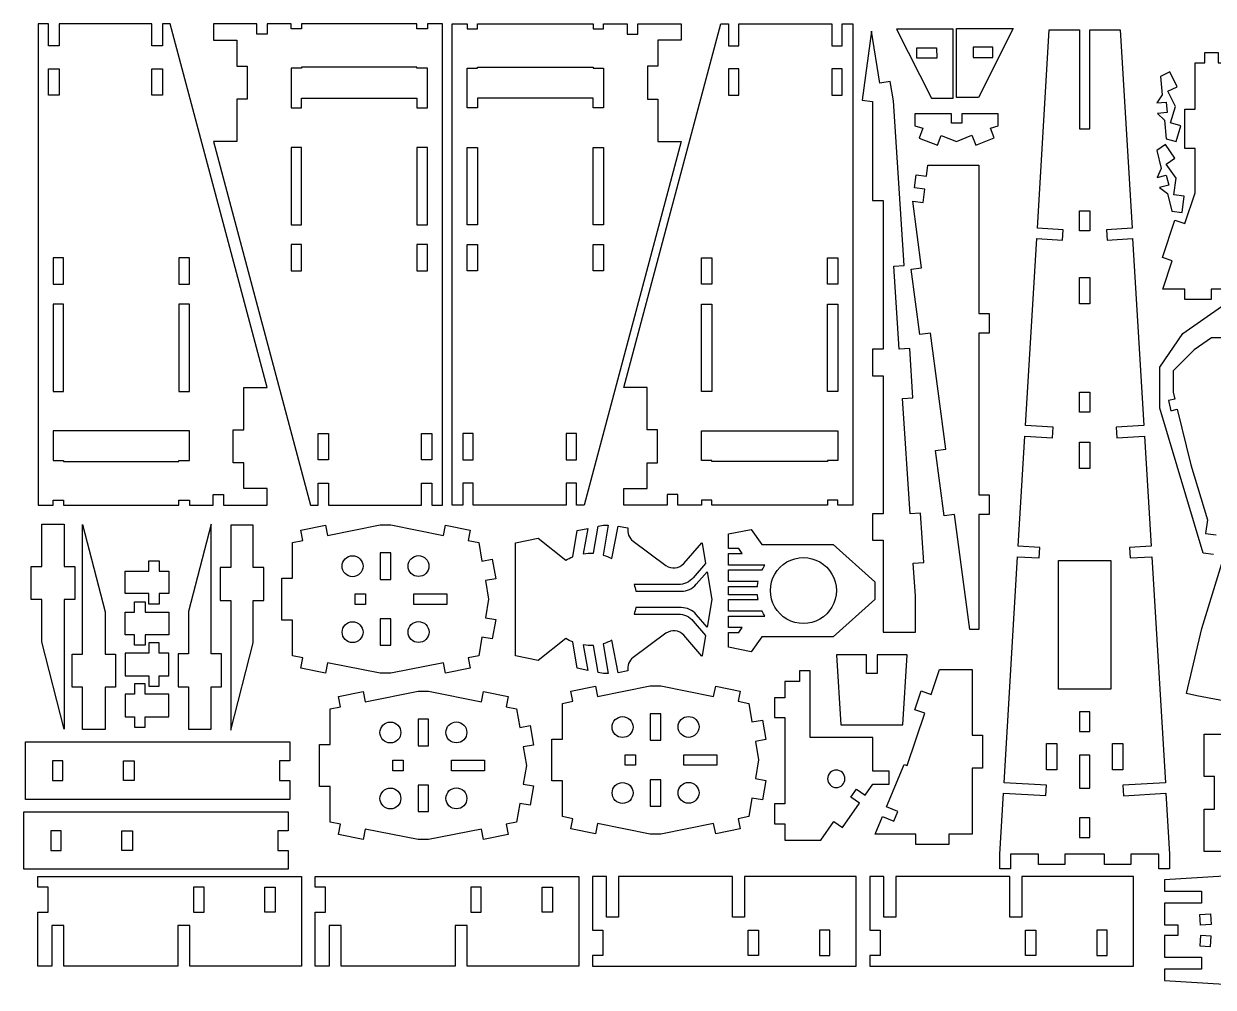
# Model space of a CAD drawing. Header units: metres. Extents: x 1 to 590, y 33 to 594.
# Drawn here: x 0.5 to 341.7, y 317.9 to 594.4 of the extents above; entities that cross this region are included whole.
import ezdxf

# ---------------------------------------------------------------- set-up
doc = ezdxf.new("R2010")
doc.units = ezdxf.units.M

msp = doc.modelspace()

# ---------------------------------------------------------------- linework, layer by layer
at = {"color": 7}
for points in [[(70.319961, 456.234544), (70.319961, 460.964936), (63.621724, 460.964936), (63.621724, 468.379828), (60.617924, 468.379828), (60.617924, 477.840616), (63.621724, 477.840616), (63.621724, 489.985905), (70.319961, 489.985905), (42.486324, 594.362046), (40.310342, 594.362046), (40.310342, 588.047816), (37.306542, 588.047816), (37.306542, 594.362046), (10.650774, 594.362046), (10.650774, 588.047816), (7.646973, 588.047816), (7.646973, 594.362046), (4.643173, 594.362046), (4.643173, 456.234544), (8.924179, 456.234544), (8.924179, 457.653662), (11.927979, 457.653662), (11.927979, 456.234544), (45.040737, 456.234544), (45.040737, 457.653662), (48.044537, 457.653662), (48.044537, 456.234544), (54.85867, 456.234544), (54.85867, 459.238344), (57.86247, 459.238344), (57.86247, 456.234544), (70.319961, 456.234544)], [(54.936969, 594.362046), (54.936969, 589.631651), (61.635208, 589.631651), (61.635208, 582.216758), (64.639008, 582.216758), (64.639008, 572.75597), (61.635208, 572.75597), (61.635208, 560.610686), (54.936969, 560.610686), (82.770608, 456.234542), (84.946588, 456.234542), (84.946588, 462.548774), (87.950388, 462.548774), (87.950388, 456.234542), (114.606159, 456.234542), (114.606159, 462.548774), (117.609959, 462.548774), (117.609959, 456.234542), (120.613759, 456.234542), (120.613759, 594.362046), (116.332754, 594.362046), (116.332754, 592.942928), (113.328954, 592.942928), (113.328954, 594.362046), (80.216195, 594.362046), (80.216195, 592.942928), (77.212395, 592.942928), (77.212395, 594.362046), (70.398263, 594.362046), (70.398263, 591.358245), (67.394463, 591.358245), (67.394463, 594.362046), (54.936969, 594.362046)], [(189.106924, 594.362046), (189.106924, 589.631651), (182.408685, 589.631651), (182.408685, 582.216758), (179.404885, 582.216758), (179.404885, 572.75597), (182.408685, 572.75597), (182.408685, 560.610686), (189.106924, 560.610686), (161.273285, 456.234542), (159.097305, 456.234542), (159.097305, 462.548774), (156.093505, 462.548774), (156.093505, 456.234542), (129.437734, 456.234542), (129.437734, 462.548774), (126.433934, 462.548774), (126.433934, 456.234542), (123.430134, 456.234542), (123.430134, 594.362046), (127.711139, 594.362046), (127.711139, 592.942928), (130.714939, 592.942928), (130.714939, 594.362046), (163.827698, 594.362046), (163.827698, 592.942928), (166.831498, 592.942928), (166.831498, 594.362046), (173.64563, 594.362046), (173.64563, 591.358245), (176.64943, 591.358245), (176.64943, 594.362046), (189.106924, 594.362046)], [(172.652639, 456.234544), (172.652639, 460.964936), (179.350876, 460.964936), (179.350876, 468.379828), (182.354676, 468.379828), (182.354676, 477.840616), (179.350876, 477.840616), (179.350876, 489.985905), (172.652639, 489.985905), (200.486276, 594.362046), (202.662258, 594.362046), (202.662258, 588.047816), (205.666059, 588.047816), (205.666059, 594.362046), (232.321827, 594.362046), (232.321827, 588.047816), (235.325627, 588.047816), (235.325627, 594.362046), (238.329427, 594.362046), (238.329427, 456.234544), (234.048421, 456.234544), (234.048421, 457.653662), (231.044621, 457.653662), (231.044621, 456.234544), (197.931863, 456.234544), (197.931863, 457.653662), (194.928063, 457.653662), (194.928063, 456.234544), (188.113931, 456.234544), (188.113931, 459.238344), (185.110131, 459.238344), (185.110131, 456.234544), (172.652639, 456.234544)], [(247.003588, 419.780969), (256.298812, 419.780969), (256.298812, 430.111527), (255.67913, 439.572315), (258.681229, 439.768953), (257.753692, 453.92979), (254.751596, 453.733152), (252.587349, 486.775107), (255.589445, 486.971744), (254.661909, 501.132583), (251.659812, 500.935944), (250.095372, 524.820554), (253.097469, 525.017191), (250.005685, 572.219983), (249.079297, 577.820354), (246.125497, 577.331749), (243.659854, 592.237511), (241.017647, 572.420966), (243.999788, 572.023345), (243.999788, 543.640982), (247.003588, 543.640982), (247.003588, 500.935944), (243.995057, 500.935944), (243.995057, 493.367316), (247.003588, 493.367316), (247.003588, 453.733152), (243.995057, 453.733152), (243.995057, 446.164521), (247.003588, 446.164521), (247.003588, 419.780969)], [(250.856667, 592.786663), (260.86746, 573.001159), (267.101935, 573.009128), (267.103877, 592.8038), (250.856667, 592.786663)], [(284.361529, 592.959359), (274.350737, 573.173855), (268.116262, 573.181824), (268.11432, 592.976497), (284.361529, 592.959359)], [(315.017046, 592.610587), (318.431292, 535.706479), (311.073995, 535.26504), (311.253901, 532.266634), (318.611196, 532.708069), (321.831064, 479.043604), (313.90715, 478.568167), (314.087053, 475.569761), (322.010968, 476.045195), (323.90849, 444.41984), (317.684942, 444.04643), (317.864847, 441.04802), (324.088394, 441.421434), (327.99285, 376.550508), (315.804194, 375.819189), (315.9841, 372.820781), (328.172754, 373.5521), (329.208227, 356.09089), (329.208227, 351.809882), (326.139642, 351.809882), (326.139642, 356.09089), (318.097972, 356.09089), (318.097972, 353.08709), (310.529342, 353.08709), (310.529342, 356.09089), (299.176397, 356.09089), (299.176397, 353.08709), (291.607766, 353.08709), (291.607766, 356.09089), (283.566096, 356.09089), (283.566096, 351.809882), (280.49751, 351.809882), (280.49751, 356.09089), (281.546093, 373.567234), (293.729958, 372.836202), (293.909859, 375.83461), (281.725997, 376.565642), (285.617344, 441.421437), (291.840912, 441.048023), (292.020816, 444.04643), (285.79725, 444.419843), (287.694781, 476.045393), (295.618718, 475.569956), (295.798622, 478.568365), (287.874686, 479.043802), (291.094551, 532.708219), (298.451859, 532.26678), (298.631764, 535.26519), (291.274457, 535.706628), (294.688693, 592.610587), (303.350969, 592.610587), (303.350969, 564.228224), (306.354769, 564.228224), (306.354769, 592.610587), (315.017046, 592.610587)], [(256.721963, 584.474733), (256.716357, 587.478528), (262.39282, 587.489123), (262.398426, 584.485328), (256.721963, 584.474733)], [(278.496234, 584.647429), (278.50184, 587.651224), (272.825377, 587.661819), (272.819771, 584.658024), (278.496234, 584.647429)], [(333.541668, 515.212365), (333.541668, 518.216165), (327.259662, 518.216165), (329.978381, 526.285171), (327.131815, 527.244274), (330.756768, 538.00295), (333.603335, 537.043845), (336.554928, 545.804014), (336.554928, 558.527163), (333.551128, 558.527163), (333.551128, 569.88011), (336.554928, 569.88011), (336.554928, 583.125213), (339.310382, 583.125213), (339.310382, 586.129013), (343.094697, 586.129013), (343.094697, 583.125213), (345.850152, 583.125213), (345.850152, 518.216165), (341.119759, 518.216165), (341.119759, 515.212365), (333.541668, 515.212365)], [(7.646973, 581.425263), (10.650774, 581.425263), (10.650774, 573.856633), (7.646973, 573.856633), (7.646973, 581.425263)], [(40.310342, 581.425263), (40.310342, 573.856633), (37.306542, 573.856633), (37.306542, 581.425263), (40.310342, 581.425263)], [(116.332754, 581.589981), (113.328954, 581.589981), (113.328954, 581.869343), (80.216195, 581.869343), (80.216195, 581.589981), (77.212395, 581.589981), (77.212395, 570.235273), (80.216195, 570.235273), (80.216195, 573.02297), (113.328954, 573.02297), (113.328954, 570.235273), (116.332754, 570.235273), (116.332754, 581.589981)], [(127.711139, 581.589981), (130.714939, 581.589981), (130.714939, 581.869343), (163.827698, 581.869343), (163.827698, 581.589981), (166.831498, 581.589981), (166.831498, 570.235273), (163.827698, 570.235273), (163.827698, 573.02297), (130.714939, 573.02297), (130.714939, 570.235273), (127.711139, 570.235273), (127.711139, 581.589981)], [(202.662258, 581.425263), (202.662258, 573.856633), (205.666059, 573.856633), (205.666059, 581.425263), (202.662258, 581.425263)], [(235.325627, 581.425263), (232.321827, 581.425263), (232.321827, 573.856633), (235.325627, 573.856633), (235.325627, 581.425263)], [(326.615177, 579.228567), (327.079423, 573.941713), (325.505237, 571.642812), (328.210155, 571.880337), (328.472914, 568.888049), (325.767995, 568.650528), (327.718741, 566.661155), (328.182987, 561.374304), (331.067746, 560.537058), (332.38624, 565.079987), (329.501481, 565.917232), (330.862169, 570.605534), (328.705231, 574.984947), (331.399929, 576.312133), (329.309874, 580.555752), (326.615177, 579.228567)], [(258.409158, 564.364256), (257.333405, 561.554326), (262.629222, 559.533337), (263.710387, 562.335817), (268.124971, 560.578712), (272.51298, 562.352757), (273.60457, 559.554321), (278.897943, 561.638066), (277.812584, 564.386167), (280.056647, 565.11656), (280.070435, 568.538586), (269.626113, 568.537159), (269.631167, 565.821835), (266.617372, 565.816245), (266.62232, 568.531569), (256.171687, 568.532645), (256.173176, 565.113122), (258.409158, 564.364256)], [(326.327054, 547.368266), (328.558571, 545.699929), (329.824273, 540.545869), (332.80302, 540.158713), (333.412712, 544.849653), (330.433967, 545.236807), (331.063169, 550.077856), (328.263104, 554.076764), (330.723672, 555.799675), (328.010429, 559.674587), (325.549861, 557.951677), (326.815563, 552.797617), (325.610684, 550.285391), (328.247663, 550.932965), (328.964033, 548.015838), (326.327054, 547.368266)], [(80.216195, 558.882326), (77.212395, 558.882326), (77.212395, 536.672377), (80.216195, 536.672377), (80.216195, 558.882326)], [(116.332754, 558.882326), (113.328954, 558.882326), (113.328954, 536.672377), (116.332754, 536.672377), (116.332754, 558.882326)], [(127.711139, 558.882326), (130.714939, 558.882326), (130.714939, 536.672377), (127.711139, 536.672377), (127.711139, 558.882326)], [(163.827698, 558.882326), (166.831498, 558.882326), (166.831498, 536.672377), (163.827698, 536.672377), (163.827698, 558.882326)], [(277.455424, 453.540905), (274.451624, 453.540905), (274.451624, 420.504457), (271.928747, 420.504457), (267.523887, 453.540905), (264.541747, 453.143288), (262.041002, 471.898882), (265.023142, 472.2965), (260.585976, 505.575239), (257.603838, 505.177621), (255.10309, 523.933215), (258.085231, 524.330833), (255.530049, 543.494702), (258.508793, 543.107546), (258.996546, 546.860296), (256.017802, 547.247452), (256.505555, 551.000203), (259.484303, 550.613046), (259.901801, 553.825257), (274.451624, 553.825257), (274.451624, 511.251711), (277.455424, 511.251711), (277.455424, 505.575239), (274.451624, 505.575239), (274.451624, 459.217378), (277.455424, 459.217378), (277.455424, 453.540905)], [(306.354769, 540.652566), (306.354769, 534.976091), (303.350969, 534.976091), (303.350969, 540.652566), (306.354769, 540.652566)], [(80.216195, 530.995905), (77.212395, 530.995905), (77.212395, 523.427273), (80.216195, 523.427273), (80.216195, 530.995905)], [(116.332754, 530.995905), (113.328954, 530.995905), (113.328954, 523.427273), (116.332754, 523.427273), (116.332754, 530.995905)], [(127.711139, 530.995905), (130.714939, 530.995905), (130.714939, 523.427273), (127.711139, 523.427273), (127.711139, 530.995905)], [(163.827698, 530.995905), (166.831498, 530.995905), (166.831498, 523.427273), (163.827698, 523.427273), (163.827698, 530.995905)], [(8.924179, 519.600683), (11.927979, 519.600683), (11.927979, 527.169314), (8.924179, 527.169314), (8.924179, 519.600683)], [(45.040737, 519.600683), (48.044537, 519.600683), (48.044537, 527.169314), (45.040737, 527.169314), (45.040737, 519.600683)], [(197.931863, 519.600683), (194.928063, 519.600683), (194.928063, 527.169314), (197.931863, 527.169314), (197.931863, 519.600683)], [(234.048421, 519.600683), (231.044621, 519.600683), (231.044621, 527.169314), (234.048421, 527.169314), (234.048421, 519.600683)], [(306.354769, 521.523185), (306.354769, 513.954557), (303.350969, 513.954557), (303.350969, 521.523185), (306.354769, 521.523185)], [(8.924179, 488.87426), (11.927979, 488.87426), (11.927979, 513.924211), (8.924179, 513.924211), (8.924179, 488.87426)], [(45.040737, 488.87426), (48.044537, 488.87426), (48.044537, 513.924211), (45.040737, 513.924211), (45.040737, 488.87426)], [(197.931863, 488.87426), (194.928063, 488.87426), (194.928063, 513.924211), (197.931863, 513.924211), (197.931863, 488.87426)], [(234.048421, 488.87426), (231.044621, 488.87426), (231.044621, 513.924211), (234.048421, 513.924211), (234.048421, 488.87426)], [(306.354769, 488.618232), (306.354769, 482.941759), (303.350969, 482.941759), (303.350969, 488.618232), (306.354769, 488.618232)], [(8.924179, 469.006605), (11.927979, 469.006605), (11.927979, 468.727244), (45.040737, 468.727244), (45.040737, 469.006605), (48.044537, 469.006605), (48.044537, 477.521314), (45.040737, 477.521314), (45.040737, 477.573618), (11.927979, 477.573618), (11.927979, 477.521314), (8.924179, 477.521314), (8.924179, 469.006605)], [(87.950388, 469.171325), (84.946588, 469.171325), (84.946588, 476.739956), (87.950388, 476.739956), (87.950388, 469.171325)], [(117.609959, 469.171325), (114.606159, 469.171325), (114.606159, 476.739956), (117.609959, 476.739956), (117.609959, 469.171325)], [(126.433934, 469.171325), (129.437734, 469.171325), (129.437734, 476.739956), (126.433934, 476.739956), (126.433934, 469.171325)], [(156.093505, 469.171325), (159.097305, 469.171325), (159.097305, 476.739956), (156.093505, 476.739956), (156.093505, 469.171325)], [(234.048421, 469.006605), (231.044621, 469.006605), (231.044621, 468.727244), (197.931863, 468.727244), (197.931863, 469.006605), (194.928063, 469.006605), (194.928063, 477.521314), (197.931863, 477.521314), (197.931863, 477.573618), (231.044621, 477.573618), (231.044621, 477.521314), (234.048421, 477.521314), (234.048421, 469.006605)], [(306.354769, 474.320394), (306.354769, 466.751765), (303.350969, 466.751765), (303.350969, 474.320394), (306.354769, 474.320394)], [(2.68255, 438.624905), (5.691082, 438.624905), (5.691082, 450.770191), (12.143338, 450.770191), (12.143338, 438.624905), (15.15187, 438.624905), (15.15187, 429.164117), (12.143338, 429.164117), (12.143338, 391.900437), (5.691082, 417.01883), (5.691082, 429.164117), (2.68255, 429.164117), (2.68255, 438.624905)], [(17.389137, 391.795457), (17.389137, 403.940742), (14.380609, 403.940742), (14.380609, 413.40153), (17.389137, 413.40153), (17.389137, 450.665209), (23.841396, 425.546818), (23.841396, 413.40153), (26.849925, 413.40153), (26.849925, 403.940742), (23.841396, 403.940742), (23.841396, 391.795457), (17.389137, 391.795457)], [(54.267112, 391.900438), (54.267112, 404.045723), (57.27564, 404.045723), (57.27564, 413.506511), (54.267112, 413.506511), (54.267112, 450.77019), (47.814853, 425.651799), (47.814853, 413.506511), (44.806324, 413.506511), (44.806324, 404.045723), (47.814853, 404.045723), (47.814853, 391.900438), (54.267112, 391.900438)], [(69.355253, 438.315003), (66.346721, 438.315003), (66.346721, 450.46029), (59.894465, 450.46029), (59.894465, 438.315003), (56.885933, 438.315003), (56.885933, 428.854215), (59.894465, 428.854215), (59.894465, 391.590536), (66.346721, 416.708929), (66.346721, 428.854215), (69.355253, 428.854215), (69.355253, 438.315003)], [(79.992924, 409.442836), (80.582949, 412.392944), (77.574418, 412.994652), (77.574418, 423.228041), (74.565888, 423.228041), (74.565888, 435.243242), (77.574418, 435.243242), (77.574418, 445.476629), (80.582949, 446.078339), (79.992924, 449.028444), (87.062045, 450.442279), (87.652072, 447.492173), (102.803186, 450.522414), (105.806987, 450.522414), (120.962739, 447.491719), (121.552857, 450.442279), (128.621978, 449.028444), (128.031861, 446.077886), (131.040483, 445.475684), (131.970975, 440.151521), (134.937577, 440.669988), (135.914829, 435.078271), (132.948227, 434.559804), (133.87872, 429.235642), (132.948227, 423.911479), (135.914829, 423.393013), (134.937577, 417.801294), (131.970975, 418.31976), (131.040483, 412.9956), (128.031861, 412.393398), (128.621978, 409.442836), (121.552857, 408.029005), (120.962739, 410.979564), (105.806987, 407.948869), (102.803186, 407.948869), (87.652072, 410.979111), (87.062045, 408.029005), (79.992924, 409.442836)], [(351.357995, 453.002641), (350.706371, 433.150787), (347.704189, 433.24933), (347.238621, 419.065789), (350.240806, 418.967243), (349.62005, 400.055851), (343.587004, 400.253883), (336.997524, 401.494933), (334.085466, 402.178056), (338.453948, 420.800244), (348.355813, 453.101186), (351.357995, 453.002641)], [(36.389108, 427.808976), (36.389108, 430.812776), (29.579707, 430.812776), (29.579707, 437.269764), (36.389108, 437.269764), (36.389108, 440.273564), (39.392908, 440.273564), (39.392908, 437.269764), (42.148365, 437.269764), (42.148365, 430.812776), (39.392908, 430.812776), (39.392908, 427.808976), (36.389108, 427.808976)], [(105.806987, 434.912114), (105.806987, 442.480746), (102.803186, 442.480746), (102.803186, 434.912114), (105.806987, 434.912114)], [(312.32689, 403.39483), (297.378846, 403.39483), (297.378846, 440.368213), (312.32689, 440.368213), (312.32689, 403.39483)], [(95.549914, 427.733741), (95.549914, 430.737542), (98.553715, 430.737542), (98.553715, 427.733741), (95.549914, 427.733741)], [(112.429538, 427.733741), (112.429538, 430.737542), (121.890326, 430.737542), (121.890326, 427.733741), (112.429538, 427.733741)], [(42.148363, 419.036525), (35.338961, 419.036525), (35.338961, 416.032724), (32.335161, 416.032724), (32.335161, 419.036525), (29.579707, 419.036525), (29.579707, 425.493512), (32.335161, 425.493512), (32.335161, 428.497313), (35.338961, 428.497313), (35.338961, 425.493512), (42.148363, 425.493512), (42.148363, 419.036525)], [(105.806987, 415.990538), (105.806987, 423.55917), (102.803186, 423.55917), (102.803186, 415.990538), (105.806987, 415.990538)], [(29.579707, 407.260273), (36.389108, 407.260273), (36.389108, 404.256472), (39.392908, 404.256472), (39.392908, 407.260273), (42.148363, 407.260273), (42.148363, 413.71726), (39.392908, 413.71726), (39.392908, 416.721061), (36.389108, 416.721061), (36.389108, 413.71726), (29.579707, 413.71726), (29.579707, 407.260273)], [(233.701768, 413.30032), (234.930018, 393.11976), (252.683416, 393.11976), (253.911667, 413.30032), (245.308618, 413.30032), (245.308618, 407.919783), (242.304817, 407.919783), (242.304817, 413.30032), (233.701768, 413.30032)], [(223.085441, 408.647251), (223.085441, 405.638722), (218.83597, 405.638722), (218.83597, 400.908326), (215.83217, 400.908326), (215.83217, 395.231854), (218.83597, 395.231854), (218.83597, 370.464555), (215.83217, 370.464555), (215.83217, 364.788083), (218.83597, 364.788083), (218.83597, 360.057688), (229.148771, 360.057688), (232.934552, 365.464344), (235.395122, 363.741436), (240.278957, 370.716276), (237.818387, 372.439187), (239.433575, 374.745914), (241.894144, 373.023003), (244.064737, 376.122932), (248.795133, 376.122932), (248.795133, 379.907248), (244.064737, 379.907248), (244.064737, 389.549989), (226.089241, 389.549989), (226.089241, 408.647251), (223.085441, 408.647251)], [(272.536736, 409.089248), (272.536736, 390.167673), (275.545268, 390.167673), (275.545268, 380.706882), (272.536736, 380.706882), (272.536736, 361.785312), (265.914185, 361.785312), (265.914185, 358.776786), (256.453397, 358.776786), (256.453397, 361.785312), (244.727899, 361.785312), (246.873711, 366.892466), (250.086298, 365.560679), (251.236604, 368.335496), (248.024017, 369.667282), (253.064851, 381.773605), (253.938754, 381.479157), (259.012397, 396.537461), (256.16135, 397.498074), (257.973827, 402.877411), (260.824877, 401.916797), (263.241512, 409.089248), (272.536736, 409.089248)], [(35.338963, 392.480221), (35.338963, 395.484021), (42.148365, 395.484021), (42.148365, 401.941009), (35.338963, 401.941009), (35.338963, 404.944809), (32.335163, 404.944809), (32.335163, 401.941009), (29.579707, 401.941009), (29.579707, 395.484021), (32.335163, 395.484021), (32.335163, 392.480221), (35.338963, 392.480221)], [(90.836638, 361.70842), (91.426663, 364.658528), (88.418132, 365.260236), (88.418132, 375.493625), (85.409602, 375.493625), (85.409602, 387.508826), (88.418132, 387.508826), (88.418132, 397.742213), (91.426663, 398.343923), (90.836638, 401.294028), (97.905759, 402.707862), (98.495786, 399.757757), (113.6469, 402.787998), (116.6507, 402.787998), (131.806453, 399.757303), (132.396571, 402.707862), (139.465692, 401.294028), (138.875575, 398.34347), (141.884197, 397.741268), (142.814689, 392.417105), (145.781291, 392.935571), (146.758543, 387.343855), (143.791941, 386.825388), (144.722434, 381.501225), (143.791941, 376.177063), (146.758543, 375.658597), (145.781291, 370.066877), (142.814689, 370.585344), (141.884197, 365.261184), (138.875575, 364.658982), (139.465692, 361.70842), (132.396571, 360.294589), (131.806453, 363.245148), (116.6507, 360.214452), (113.6469, 360.214452), (98.495786, 363.244695), (97.905759, 360.294589), (90.836638, 361.70842)], [(157.444646, 363.282689), (158.034671, 366.232798), (155.02614, 366.834506), (155.02614, 377.067895), (152.01761, 377.067895), (152.01761, 389.083095), (155.02614, 389.083095), (155.02614, 399.316482), (158.034671, 399.918192), (157.444646, 402.868298), (164.513768, 404.282132), (165.103794, 401.332027), (180.254909, 404.362268), (183.258709, 404.362268), (198.414462, 401.331573), (199.004579, 404.282132), (206.073701, 402.868298), (205.483583, 399.917739), (208.492205, 399.315537), (209.422698, 393.991375), (212.389299, 394.509841), (213.366551, 388.918125), (210.39995, 388.399657), (211.330442, 383.075495), (210.39995, 377.751333), (213.366551, 377.232866), (212.389299, 371.641147), (209.422698, 372.159613), (208.492205, 366.835454), (205.483583, 366.233252), (206.073701, 363.282689), (199.004579, 361.868859), (198.414462, 364.819417), (183.258709, 361.788722), (180.254909, 361.788722), (165.103794, 364.818964), (164.513768, 361.868859), (157.444646, 363.282689)], [(183.258709, 388.751968), (183.258709, 396.320599), (180.254909, 396.320599), (180.254909, 388.751968), (183.258709, 388.751968)], [(306.354769, 396.941527), (303.350969, 396.941527), (303.350969, 391.265052), (306.354769, 391.265052), (306.354769, 396.941527)], [(116.6507, 387.177698), (116.6507, 394.746329), (113.6469, 394.746329), (113.6469, 387.177698), (116.6507, 387.177698)], [(354.691224, 368.08667), (357.693696, 368.08667), (357.693696, 362.410198), (354.690573, 362.410198), (354.689635, 356.774351), (339.112449, 356.776137), (339.11384, 368.921421), (342.11764, 368.921078), (342.118724, 378.381866), (339.114926, 378.382212), (339.116315, 390.527497), (344.875572, 390.526838), (344.875226, 387.523037), (347.879028, 387.522693), (347.879371, 390.526493), (354.693502, 390.525711), (354.691224, 368.08667)], [(76.861749, 371.7475), (1.015444, 371.7475), (1.011212, 388.264965), (76.861749, 388.262096), (76.861749, 382.828834), (73.857949, 382.828834), (73.857949, 377.152362), (76.861749, 377.152362), (76.861749, 371.7475)], [(296.893981, 380.270788), (293.890181, 380.270788), (293.890181, 387.839419), (296.893981, 387.839419), (296.893981, 380.270788)], [(315.815557, 380.270788), (312.811757, 380.270788), (312.811757, 387.839419), (315.815557, 387.839419), (315.815557, 380.270788)], [(11.747876, 377.152362), (11.747876, 382.828834), (8.744075, 382.828834), (8.744075, 377.152362), (11.747876, 377.152362)], [(29.179377, 377.152362), (29.179377, 382.828834), (32.183178, 382.828834), (32.183178, 377.152362), (29.179377, 377.152362)], [(106.393628, 379.999325), (106.393628, 383.003125), (109.397428, 383.003125), (109.397428, 379.999325), (106.393628, 379.999325)], [(123.273252, 379.999325), (123.273252, 383.003125), (132.73404, 383.003125), (132.73404, 379.999325), (123.273252, 379.999325)], [(173.001637, 381.573595), (173.001637, 384.577395), (176.005437, 384.577395), (176.005437, 381.573595), (173.001637, 381.573595)], [(189.88126, 381.573595), (189.88126, 384.577395), (199.342048, 384.577395), (199.342048, 381.573595), (189.88126, 381.573595)], [(306.354769, 384.473254), (303.350969, 384.473254), (303.350969, 375.012464), (306.354769, 375.012464), (306.354769, 384.473254)], [(116.6507, 368.256122), (116.6507, 375.824754), (113.6469, 375.824754), (113.6469, 368.256122), (116.6507, 368.256122)], [(183.258709, 369.830392), (183.258709, 377.399023), (180.254909, 377.399023), (180.254909, 369.830392), (183.258709, 369.830392)], [(76.395648, 351.694319), (0.549344, 351.694319), (0.545112, 368.211784), (76.395648, 368.208914), (76.395648, 362.775652), (73.391848, 362.775652), (73.391848, 357.099181), (76.395648, 357.099181), (76.395648, 351.694319)], [(306.354769, 366.497757), (303.350969, 366.497757), (303.350969, 360.821283), (306.354769, 360.821283), (306.354769, 366.497757)], [(11.281775, 357.099181), (11.281775, 362.775652), (8.277975, 362.775652), (8.277975, 357.099181), (11.281775, 357.099181)], [(28.713277, 357.099181), (28.713277, 362.775652), (31.717077, 362.775652), (31.717077, 357.099181), (28.713277, 357.099181)], [(4.556382, 349.650937), (80.242684, 349.650937), (80.242684, 323.922536), (48.158788, 323.922536), (48.158788, 335.573335), (44.752905, 335.573335), (44.752905, 323.922536), (12.042229, 323.922536), (12.042229, 335.573335), (8.636347, 335.573335), (8.636347, 323.922536), (4.556382, 323.922536), (4.556382, 339.373705), (7.560182, 339.373705), (7.560182, 346.582825), (4.556382, 346.582825), (4.556382, 349.650937)], [(84.10219, 349.650937), (159.788491, 349.650937), (159.788491, 323.922536), (127.704595, 323.922536), (127.704595, 335.573335), (124.298712, 335.573335), (124.298712, 323.922536), (91.588036, 323.922536), (91.588036, 335.573335), (88.182154, 335.573335), (88.182154, 323.922536), (84.10219, 323.922536), (84.10219, 339.373705), (87.10599, 339.373705), (87.10599, 346.582825), (84.10219, 346.582825), (84.10219, 349.650937)], [(163.647997, 323.922536), (239.334299, 323.922536), (239.334299, 349.650937), (207.250403, 349.650937), (207.250403, 338.000139), (203.84452, 338.000139), (203.84452, 349.650937), (171.133844, 349.650937), (171.133844, 338.000139), (167.727962, 338.000139), (167.727962, 349.650937), (163.647997, 349.650937), (163.647997, 334.199769), (166.651797, 334.199769), (166.651797, 326.990648), (163.647997, 326.990648), (163.647997, 323.922536)], [(243.193804, 323.922536), (318.880106, 323.922536), (318.880106, 349.650937), (286.79621, 349.650937), (286.79621, 338.000139), (283.390327, 338.000139), (283.390327, 349.650937), (250.679651, 349.650937), (250.679651, 338.000139), (247.273769, 338.000139), (247.273769, 349.650937), (243.193804, 349.650937), (243.193804, 334.199769), (246.197605, 334.199769), (246.197605, 326.990648), (243.193804, 326.990648), (243.193804, 323.922536)], [(432.952896, 317.860088), (432.988664, 350.492147), (357.266594, 350.460874), (327.750806, 348.689927), (327.750806, 345.383617), (338.37396, 345.383617), (338.37396, 341.977734), (327.750806, 341.977734), (327.750806, 335.721788), (331.535121, 335.721788), (331.535121, 332.717988), (327.750806, 332.717988), (327.750806, 326.462041), (338.37396, 326.462041), (338.37396, 323.056156), (327.750806, 323.056156), (327.750806, 319.749845), (357.266594, 317.978898), (432.952896, 317.860088)], [(52.238752, 339.373705), (52.238752, 346.582825), (49.234951, 346.582825), (49.234951, 339.373705), (52.238752, 339.373705)], [(69.670255, 339.373705), (69.670255, 346.582825), (72.674055, 346.582825), (72.674055, 339.373705), (69.670255, 339.373705)], [(131.784559, 339.373705), (131.784559, 346.582825), (128.780759, 346.582825), (128.780759, 339.373705), (131.784559, 339.373705)], [(149.216063, 339.373705), (149.216063, 346.582825), (152.219863, 346.582825), (152.219863, 339.373705), (149.216063, 339.373705)], [(337.909646, 338.712729), (340.908054, 338.892631), (341.087959, 335.894224), (338.089551, 335.714319), (337.909646, 338.712729)], [(211.330366, 334.199769), (211.330366, 326.990648), (208.326566, 326.990648), (208.326566, 334.199769), (211.330366, 334.199769)], [(228.76187, 334.199769), (228.76187, 326.990648), (231.76567, 326.990648), (231.76567, 334.199769), (228.76187, 334.199769)], [(290.876174, 334.199769), (290.876174, 326.990648), (287.872374, 326.990648), (287.872374, 334.199769), (290.876174, 334.199769)], [(308.307677, 334.199769), (308.307677, 326.990648), (311.311478, 326.990648), (311.311478, 334.199769), (308.307677, 334.199769)], [(337.909597, 329.722275), (340.908006, 329.54237), (341.087911, 332.54078), (338.089502, 332.720684), (337.909597, 329.722275)]]:
    msp.add_lwpolyline(points, close=True, dxfattribs=at)
for points in [[(341.792509, 442.057675), (338.813762, 442.444829), (326.446649, 484.088204), (326.446649, 495.772623), (333.029439, 505.42625), (344.101927, 513.17929)], [(353.521702, 504.222171), (341.206466, 504.222171), (336.285328, 500.776354), (330.230965, 494.8), (330.230965, 488.622095), (330.709178, 486.674762), (328.877447, 486.224936), (329.593818, 483.307808), (331.425549, 483.757634), (335.345083, 467.79693), (340.049806, 451.954873), (339.545394, 448.073956), (342.524139, 447.686802)]]:
    msp.add_lwpolyline(points, dxfattribs=at)
for points in [[(169.19295, 417.42069, -0.050384), (166.719492, 416.435027), (168.214128, 407.882916), (166.862225, 407.882916), (165.277479, 408.199867), (163.922733, 415.951556, -0.055051), (161.018026, 416.085745), (162.291864, 408.796996), (159.30625, 409.394122), (157.987126, 416.941988, -0.041725), (156.027628, 417.956918), (148.127401, 411.629905), (141.633457, 412.928703), (141.633457, 445.410679), (148.127401, 446.709474), (156.027628, 440.382465, -0.041725), (157.987126, 441.397391), (159.30625, 448.945257), (162.291864, 449.542386), (161.018026, 442.253637, -0.055051), (163.922733, 442.387822), (165.277479, 450.139512), (166.862225, 450.456462), (168.214128, 450.456462), (166.719492, 441.904353, -0.050384), (169.19295, 440.918692), (171.053037, 450.219058), (173.83616, 449.662431, 0.290373), (175.299291, 445.88203), (184.737429, 438.908802, 0.391546), (189.845395, 439.473357), (195.008476, 445.427941), (195.112034, 445.33815), (196.131871, 439.502762), (192.561301, 435.384819, -0.217451), (188.272523, 433.427044), (175.620145, 433.427044, -0.036943), (176.110122, 431.534887), (189.136268, 431.534887, 0.217451), (193.425049, 433.49266), (196.551978, 437.098955), (197.937759, 429.169689), (196.551978, 421.240426), (193.425049, 424.846719, 0.217451), (189.136268, 426.804492), (176.110122, 426.804492, -0.036943), (175.620145, 424.912336), (188.272523, 424.912336, -0.217451), (192.561301, 422.95456), (196.131871, 418.836619), (195.112034, 413.001229), (195.008476, 412.911438), (189.845395, 418.866025, 0.391546), (184.737429, 419.430576), (175.299291, 412.457349, 0.290489), (173.836774, 408.677073), (171.053037, 408.120321), (169.19295, 417.42069)], [(213.143016, 439.033747), (202.729108, 439.033747), (202.729108, 442.345022), (206.648592, 442.345022), (205.654914, 443.76414), (202.729108, 443.76414), (202.729108, 447.942624), (209.223052, 449.241422), (212.230221, 444.94674), (232.75067, 444.94674), (244.695871, 434.228925), (244.695871, 429.174349), (232.75067, 418.456533), (212.230221, 418.456533), (209.223052, 414.161852), (202.729108, 415.460647), (202.729108, 419.639131), (205.654914, 419.639131), (206.648592, 421.058249), (202.729108, 421.058249), (202.729108, 424.369526), (213.143016, 424.369526, -0.030979), (212.321588, 425.788644), (202.729108, 425.788644), (202.729108, 429.099919), (211.186499, 429.099919, -0.027084), (210.981358, 430.519037), (202.729108, 430.519037), (202.729108, 432.884234), (210.981358, 432.884234, -0.027084), (211.186499, 434.303352), (202.729108, 434.303352), (202.729108, 437.61463), (212.321588, 437.61463, -0.030979), (213.143016, 439.033747)], [(94.85091, 435.686075, -0.414214), (91.85091, 438.686075, -0.414214), (94.85091, 441.686075, -0.414214), (97.85091, 438.686075, -0.414214), (94.85091, 435.686075)], [(113.775245, 435.725598, -0.414214), (110.775245, 438.725598, -0.414214), (113.775245, 441.725598, -0.414214), (116.775245, 438.725598, -0.414214), (113.775245, 435.725598)], [(233.634348, 431.701636, -0.267992), (228.904604, 423.50648, -0.267992), (219.442518, 423.50648, -0.267992), (214.712773, 431.701636, -0.267992), (219.442518, 439.896792, -0.267992), (228.904604, 439.896792, -0.267992), (233.634348, 431.701636)], [(94.858855, 416.761954, -0.414214), (91.858855, 419.761954, -0.414214), (94.858855, 422.761954, -0.414214), (97.858855, 419.761954, -0.414214), (94.858855, 416.761954)], [(113.78319, 416.801478, -0.414214), (110.78319, 419.801478, -0.414214), (113.78319, 422.801478, -0.414214), (116.78319, 419.801478, -0.414214), (113.78319, 416.801478)], [(105.694623, 387.951658, -0.414214), (102.694623, 390.951658, -0.414214), (105.694623, 393.951658, -0.414214), (108.694623, 390.951658, -0.414214), (105.694623, 387.951658)], [(124.618959, 387.991182, -0.414214), (121.618959, 390.991182, -0.414214), (124.618959, 393.991182, -0.414214), (127.618959, 390.991182, -0.414214), (124.618959, 387.991182)], [(172.302632, 389.525928, -0.414214), (169.302632, 392.525928, -0.414214), (172.302632, 395.525928, -0.414214), (175.302632, 392.525928, -0.414214), (172.302632, 389.525928)], [(191.226967, 389.565451, -0.414214), (188.226967, 392.565451, -0.414214), (191.226967, 395.565451, -0.414214), (194.226967, 392.565451, -0.414214), (191.226967, 389.565451)], [(233.597627, 375.170339, 0.414214), (236.097627, 377.670339, 0.414214), (233.597627, 380.170339, 0.414214), (231.097627, 377.670339, 0.414214), (233.597627, 375.170339)], [(172.310577, 370.601807, -0.414214), (169.310577, 373.601807, -0.414214), (172.310577, 376.601807, -0.414214), (175.310577, 373.601807, -0.414214), (172.310577, 370.601807)], [(191.234913, 370.641331, -0.414214), (188.234913, 373.641331, -0.414214), (191.234913, 376.641331, -0.414214), (194.234913, 373.641331, -0.414214), (191.234913, 370.641331)], [(105.702569, 369.027538, -0.414214), (102.702569, 372.027538, -0.414214), (105.702569, 375.027538, -0.414214), (108.702569, 372.027538, -0.414214), (105.702569, 369.027538)], [(124.626904, 369.067061, -0.414214), (121.626904, 372.067061, -0.414214), (124.626904, 375.067061, -0.414214), (127.626904, 372.067061, -0.414214), (124.626904, 369.067061)]]:
    msp.add_lwpolyline(points, format="xyb", close=True, dxfattribs=at)

doc.saveas('drawing.dxf')
